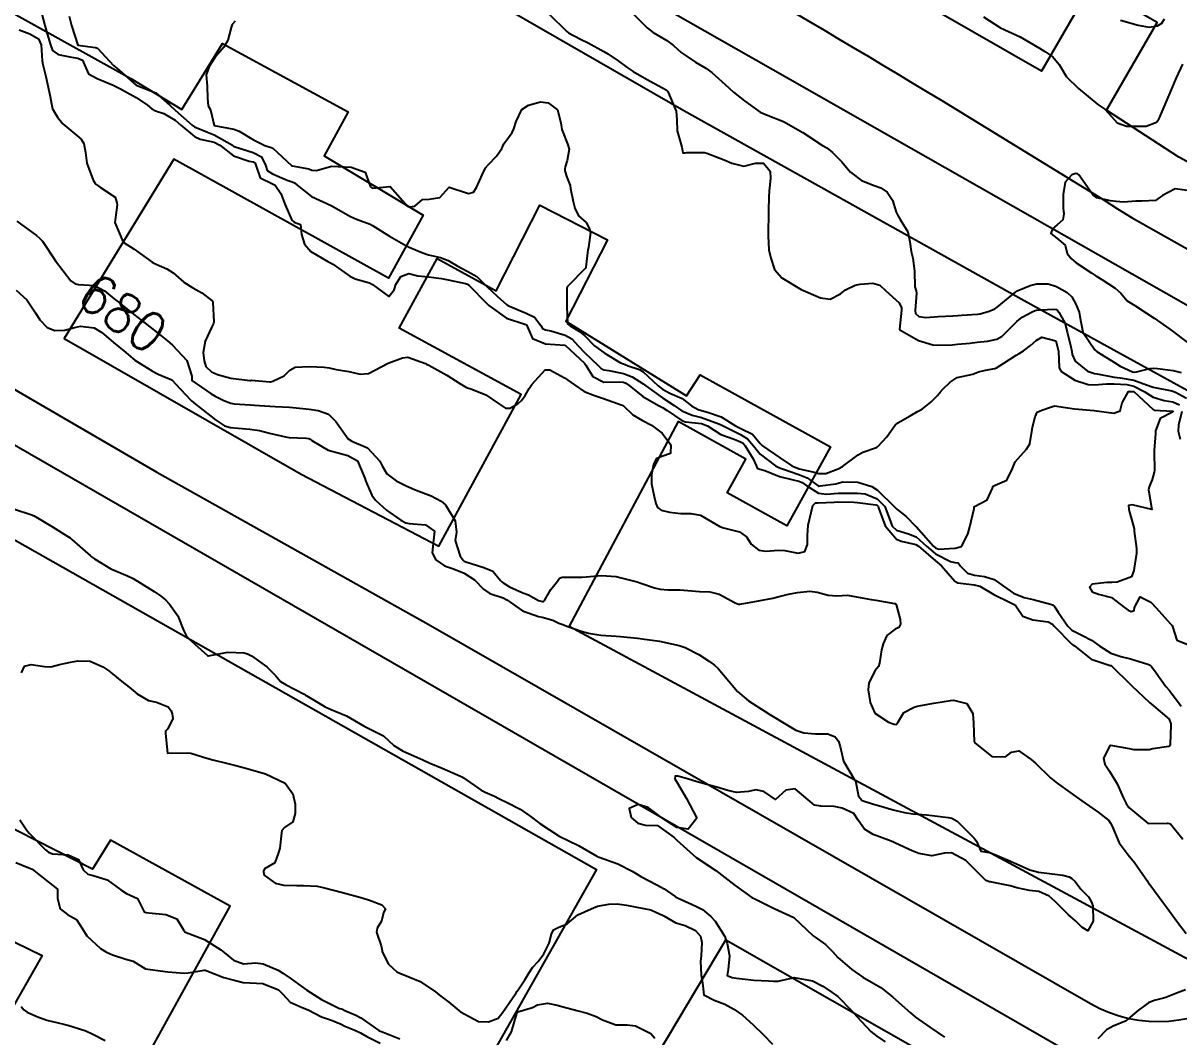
# Model space of a CAD drawing. Header units: metres. Extents: x 292545 to 299085, y 7450245 to 7463078.
# Drawn here: x 295922.3 to 296040.1, y 7461613.7 to 7461717 of the extents above; entities that cross this region are included whole.
import ezdxf
from ezdxf.enums import TextEntityAlignment as Align

# ---------------------------------------------------------------- set-up
doc = ezdxf.new("R2010")
doc.units = ezdxf.units.M
for name, color, linetype in [('Cotas', 45, 'Continuous'), ('Curvas de Nivel 1m', 11, 'Continuous'), ('Curvas de Nivel 5m', 15, 'Continuous'), ('Edificações', 30, 'Continuous'), ('Vias Primárias', 230, 'Continuous')]:
    doc.layers.add(name, color=color, linetype=linetype)
doc.styles.add('Style-STANDARD', font='STANDARD.shx')

msp = doc.modelspace()

# ---------------------------------------------------------------- linework, layer by layer
at = {"layer": 'Curvas de Nivel 1m', "flags": 128}
for points, elevation in [([(295924.05, 7461718.67), (295924.54, 7461716.75), (295924.79, 7461715.89), (295925.13, 7461714.75), (295925.35, 7461714.19), (295925.9, 7461713.79), (295927.09, 7461713.54), (295927.9, 7461713.4), (295928.38, 7461713.2), (295928.61, 7461712.71), (295929, 7461711.81), (295929.88, 7461711.33), (295931.5, 7461710.67), (295931.87, 7461710.48), (295932.25, 7461710.29), (295933.85, 7461709.4), (295935.03, 7461708.63), (295935.45, 7461708.24), (295935.84, 7461708.03), (295936.67, 7461707.78), (295937.83, 7461707.08), (295938.42, 7461706.59), (295939.81, 7461705.41), (295940.39, 7461705.15), (295941.81, 7461704.85), (295942.37, 7461704.54), (295943.78, 7461703.45), (295945.38, 7461702.91), (295945.78, 7461702.83), (295945.99, 7461702.72), (295946.07, 7461702.51), (295946.48, 7461701.21), (295947.75, 7461700.6), (295948.01, 7461700.48), (295948.6, 7461699.61), (295949.03, 7461698.47), (295949.71, 7461696.89), (295949.95, 7461696.7), (295950.61, 7461696.45), (295950.7, 7461695.44), (295951.03, 7461694.45), (295951.67, 7461693.7), (295953.39, 7461692.69), (295953.66, 7461692.56), (295953.91, 7461692.41), (295955.64, 7461691.19), (295956.18, 7461690.93), (295957.63, 7461690.52), (295957.95, 7461690.36), (295959.61, 7461689.12), (295960.16, 7461689.8), (295960.31, 7461690.33), (295960.82, 7461691.15), (295961.64, 7461691.45), (295962.57, 7461691.23), (295963.64, 7461691.11), (295964.96, 7461690.96), (295965.64, 7461690.81), (295967.43, 7461690.46), (295967.63, 7461690.38), (295967.72, 7461690.33), (295967.81, 7461690.25), (295969.61, 7461688.4), (295969.79, 7461688.22), (295971.59, 7461686.91), (295973.46, 7461686.3), (295973.58, 7461686.27), (295973.65, 7461686.24), (295973.68, 7461686.18), (295974.24, 7461684.84), (295975.56, 7461684.31), (295977.54, 7461684.16), (295977.56, 7461684.15), (295977.6, 7461684.13), (295979.54, 7461682.32), (295979.69, 7461682.11), (295980.39, 7461680.96), (295981.52, 7461680.4), (295983.15, 7461680.43), (295983.52, 7461680.39), (295983.76, 7461680.3), (295984.11, 7461680.05), (295985.5, 7461678.94), (295987.07, 7461678.01), (295987.48, 7461677.81), (295987.96, 7461677.52), (295989.47, 7461676.49), (295989.85, 7461676.36), (295991.47, 7461676.18), (295992.08, 7461675.95), (295993.45, 7461675.06), (295994.8, 7461674.57), (295995.45, 7461674.33), (295995.71, 7461674.18), (295995.93, 7461673.91), (295996.75, 7461672.58), (295997.03, 7461671.9), (295997.15, 7461671.63), (295997.41, 7461671.54), (295997.91, 7461671.38), (295999.4, 7461670.79), (296000.81, 7461670.44), (296001.4, 7461670.29), (296001.72, 7461670.17), (296002.2, 7461669.84), (296003.38, 7461669.1), (296004.21, 7461668.98), (296005.38, 7461669.08), (296006.07, 7461669.1), (296007.38, 7461669.1), (296008.14, 7461669.01), (296009.37, 7461668.52), (296010.14, 7461667.74), (296010.63, 7461666.46), (296010.89, 7461665.73), (296011.34, 7461665.32), (296012.57, 7461664.95), (296013.33, 7461664.62), (296014.38, 7461663.69), (296015.31, 7461662.91), (296016.85, 7461662.11), (296017.3, 7461662.03), (296017.61, 7461661.97), (296017.85, 7461661.65), (296018.58, 7461660.94), (296019.28, 7461660.72), (296020.31, 7461660.59), (296021.28, 7461660.29), (296022.25, 7461659.6), (296023.26, 7461658.88), (296024.36, 7461658.47), (296025.25, 7461658.26), (296027.03, 7461657.76), (296027.25, 7461657.69), (296027.44, 7461657.54), (296027.82, 7461656.95), (296028.8, 7461655.52), (296029.22, 7461655.14), (296030.3, 7461654.59), (296031.21, 7461654.09), (296032.07, 7461653.48), (296033.19, 7461652.79), (296034.2, 7461652.45), (296035.18, 7461652.21), (296036.94, 7461651.66), (296037.18, 7461651.56), (296037.34, 7461651.42), (296037.81, 7461650.77), (296038.79, 7461649.4), (296039.15, 7461648.98), (296040.35, 7461647.38)], 678), ([(295927.02, 7461717.67), (295927.26, 7461716.73), (295927.91, 7461714.72), (295929.71, 7461714.49), (295929.91, 7461714.42), (295931.54, 7461712.67), (295931.89, 7461712.39), (295933.87, 7461710.65), (295935.86, 7461709.86), (295937.3, 7461708.61), (295937.84, 7461708.1), (295939.56, 7461706.58), (295939.82, 7461706.4), (295941.14, 7461705.88), (295941.81, 7461705.61), (295943.66, 7461704.53), (295943.79, 7461704.45), (295943.94, 7461704.38), (295945.79, 7461703.79), (295946.64, 7461703.36), (295947.03, 7461702.49), (295947.22, 7461701.95), (295947.76, 7461701.61), (295949.24, 7461700.98), (295949.76, 7461700.8), (295950, 7461700.7), (295950.26, 7461700.45), (295951.74, 7461699.32), (295953.72, 7461698.41), (295955.71, 7461697.26), (295956.32, 7461696.99), (295957.7, 7461696.49), (295957.94, 7461696.36), (295959.69, 7461695.28), (295961.35, 7461694.32), (295961.68, 7461694.14), (295962.96, 7461693.6), (295963.66, 7461693.38), (295964.86, 7461693.08), (295965.66, 7461692.79), (295966.56, 7461692.26), (295967.65, 7461691.68), (295968.57, 7461691.16), (295969.54, 7461690.22), (295969.63, 7461690.12), (295970.66, 7461689.16), (295971.6, 7461688.3), (295971.75, 7461688.2), (295973.6, 7461687.42), (295974.44, 7461687.02), (295975.09, 7461686.16), (295975.27, 7461685.85), (295975.58, 7461685.73), (295976.1, 7461685.63), (295977.57, 7461685.19), (295978.26, 7461684.81), (295978.9, 7461684.11), (295979.55, 7461683.41), (295980.95, 7461682.09), (295981.24, 7461681.79), (295981.53, 7461681.64), (295982.03, 7461681.58), (295983.52, 7461681.26), (295984.41, 7461680.93), (295985.52, 7461680.24), (295985.79, 7461680.03), (295987.49, 7461678.81), (295988.68, 7461678), (295989.48, 7461677.48), (295990.53, 7461677.03), (295991.47, 7461676.78), (295993.25, 7461676.15), (295993.46, 7461676.06), (295993.68, 7461675.94), (295995.45, 7461675.05), (295996.17, 7461674.63), (295996.77, 7461673.9), (295997.43, 7461673.05), (295999, 7461671.87), (295999.41, 7461671.67), (295999.72, 7461671.55), (296001.4, 7461670.98), (296002.22, 7461670.66), (296003.37, 7461669.82), (296003.39, 7461669.81), (296003.41, 7461669.8), (296003.56, 7461669.82), (296005.15, 7461670.05), (296005.4, 7461670.11), (296005.84, 7461670.23), (296007.4, 7461670.22), (296008.83, 7461669.76), (296009.39, 7461669.39), (296011.1, 7461667.73), (296011.36, 7461667.44), (296012.33, 7461666.69), (296013.31, 7461665.7), (296013.33, 7461665.69), (296015.11, 7461663.68), (296015.32, 7461663.5), (296015.62, 7461663.38), (296017.32, 7461663.48), (296017.97, 7461663.65), (296018.61, 7461664.92), (296018.8, 7461665.64), (296019.24, 7461667.51), (296019.25, 7461667.63), (296019.28, 7461667.72), (296019.36, 7461667.76), (296020.59, 7461668.4), (296021.12, 7461669.61), (296021.19, 7461669.81), (296021.4, 7461669.91), (296022.59, 7461670.4), (296023.17, 7461671.59), (296023.42, 7461672.28), (296024.58, 7461673.57), (296024.91, 7461674.1), (296025.18, 7461675.56), (296025.21, 7461675.81), (296025.48, 7461676.87), (296025.69, 7461677.35), (296026.16, 7461677.55), (296027.15, 7461677.88), (296027.49, 7461677.97), (296027.88, 7461677.93), (296029.48, 7461677.67), (296031.48, 7461677.49), (296033.48, 7461677.22), (296034.13, 7461677.46), (296034.32, 7461678.29), (296034.99, 7461679.45), (296035.49, 7461679.45), (296035.52, 7461679.44), (296037.48, 7461677.6), (296037.6, 7461677.54), (296039.48, 7461677.44), (296039.51, 7461677.43), (296039.52, 7461677.4), (296039.48, 7461677.33), (296038.2, 7461676.69), (296037.73, 7461675.42), (296037.72, 7461675.16), (296037.59, 7461673.42), (296037.59, 7461673.26), (296037.63, 7461671.42), (296037.61, 7461671.22), (296037.4, 7461670.46), (296037.09, 7461669.73), (296037.01, 7461669.42), (296037.36, 7461667.42), (296035.37, 7461667.91), (296034.98, 7461667.83), (296035, 7461667.45), (296035.07, 7461667.16), (296035.35, 7461666.21), (296035.55, 7461665.44), (296035.57, 7461665.2), (296035.79, 7461663.44), (296035.78, 7461662.97), (296035.57, 7461661.44), (296035.54, 7461661.19), (296035.28, 7461660.57), (296033.82, 7461660.01), (296033.28, 7461659.97), (296032.78, 7461659.98), (296031.28, 7461659.8), (296031.02, 7461659.49), (296031.27, 7461659.02), (296031.93, 7461658.81), (296033.26, 7461658.47), (296034.57, 7461657.45), (296034.95, 7461657.15), (296035.24, 7461657.04), (296035.56, 7461657.12), (296035.58, 7461657.44), (296036.18, 7461658.51), (296037.25, 7461657.98), (296037.8, 7461657.41), (296039.23, 7461655.81), (296039.42, 7461655.59), (296039.5, 7461655.4), (296039.91, 7461654.09), (296041.2, 7461653.59)], 677), ([(295943.95, 7461717.19), (295943.64, 7461716.84), (295943.54, 7461716.53), (295943.21, 7461715.25), (295942.8, 7461714.54), (295942.4, 7461714.05), (295941.9, 7461713.52), (295941.31, 7461712.56), (295941.01, 7461711.69), (295941.1, 7461710.56), (295941.12, 7461709.29), (295941.19, 7461708.56), (295941.43, 7461708.14), (295941.82, 7461706.55), (295943.82, 7461706.18), (295944.36, 7461705.98), (295945.8, 7461705.08), (295946.96, 7461704.49), (295947.62, 7461704.31), (295947.79, 7461704.25), (295949.69, 7461702.46), (295949.77, 7461702.44), (295951.46, 7461702.13), (295951.77, 7461702.01), (295952.24, 7461701.96), (295953.77, 7461702.41), (295955.77, 7461702.31), (295957.19, 7461701.79), (295957.7, 7461700.36), (295957.75, 7461700.28), (295957.95, 7461700.15), (295959.75, 7461700.34), (295961.5, 7461698.32), (295961.72, 7461698.27), (295962.27, 7461698.31), (295963.03, 7461699), (295963.73, 7461699.05), (295964.8, 7461699.21), (295965.75, 7461700.27), (295967.74, 7461699.62), (295968.24, 7461699.75), (295968.53, 7461700.24), (295969.14, 7461701.6), (295969.46, 7461702.22), (295969.78, 7461702.56), (295970.58, 7461703.41), (295971.11, 7461704.21), (295971.33, 7461704.67), (295971.81, 7461705.32), (295972.17, 7461705.84), (295972.33, 7461706.19), (295972.59, 7461706.95), (295973.16, 7461708.18), (295973.85, 7461708.63), (295975.05, 7461708.96), (295975.85, 7461708.85), (295976.78, 7461708.14), (295977.14, 7461706.82), (295977.22, 7461706.14), (295977.8, 7461704.68), (295978, 7461704.13), (295977.78, 7461702.98), (295977.58, 7461702.33), (295977.54, 7461702.13), (295977.55, 7461701.91), (295977.76, 7461701.27), (295978.07, 7461700.44), (295978.12, 7461700.12), (295978.4, 7461698.79), (295978.55, 7461698.12), (295978.93, 7461697.33), (295979.71, 7461696.65), (295980.03, 7461696.1), (295980.16, 7461695.63), (295979.94, 7461694.1), (295979.89, 7461693.88), (295979.68, 7461692.1), (295979.68, 7461692.07), (295979.65, 7461692.02), (295977.8, 7461690.13), (295977.75, 7461690.01), (295977.74, 7461688.13), (295977.81, 7461686.35), (295978.07, 7461686.12), (295979.04, 7461685.57), (295979.57, 7461685.1), (295980.55, 7461684.09), (295981.55, 7461683.37), (295983.22, 7461682.38), (295983.53, 7461682.26), (295983.68, 7461682.2), (295984.01, 7461682.05), (295985.16, 7461681.67), (295985.53, 7461681.45), (295987.06, 7461680.01), (295987.51, 7461679.67), (295988.23, 7461679.27), (295989.49, 7461678.73), (295990.46, 7461677.98), (295991.13, 7461677.61), (295991.48, 7461677.5), (295992.09, 7461677.35), (295993.47, 7461676.86), (295994.92, 7461675.93), (295995.46, 7461675.66), (295996.65, 7461675.1), (295997.45, 7461674.16), (295997.67, 7461673.89), (295999.43, 7461672.72), (296000.69, 7461671.86), (296001.41, 7461671.58), (296002.83, 7461671.25), (296003.41, 7461671.09), (296004.13, 7461671.09), (296005.41, 7461671.57), (296005.85, 7461671.79), (296007.43, 7461672.99), (296007.92, 7461673.27), (296009.3, 7461673.75), (296009.39, 7461673.79), (296009.43, 7461673.83), (296010.36, 7461674.83), (296010.99, 7461675.73), (296011.19, 7461676.01), (296011.47, 7461676.24), (296012.74, 7461676.97), (296013.48, 7461677.4), (296013.67, 7461677.5), (296013.99, 7461677.69), (296014.83, 7461678.35), (296015.5, 7461679.05), (296015.8, 7461679.39), (296016.07, 7461679.67), (296016.8, 7461680.39), (296017.52, 7461680.86), (296019.11, 7461681.22), (296019.53, 7461681.39), (296019.7, 7461681.46), (296020.42, 7461681.62), (296021.36, 7461681.79), (296021.54, 7461681.86), (296022.27, 7461682.33), (296023.55, 7461683.13), (296023.83, 7461683.3), (296024.27, 7461683.57), (296025.01, 7461684.12), (296025.57, 7461684.65), (296026.14, 7461684.99), (296027.57, 7461684.59), (296027.86, 7461683.54), (296027.91, 7461681.9), (296028.08, 7461681.53), (296029.52, 7461680.59), (296030.86, 7461680.15), (296031.51, 7461680.12), (296032.75, 7461680.24), (296033.51, 7461680.22), (296034.82, 7461680.14), (296035.51, 7461680), (296036.59, 7461679.43), (296037.5, 7461678.86), (296038.61, 7461678.51), (296039.49, 7461678.39), (296040.17, 7461678.07)], 676), ([(295984.38, 7461718.05), (295985.94, 7461716.51), (295986.55, 7461716.02), (295987.92, 7461715.2), (295988.62, 7461714.7), (295989.4, 7461713.99), (295989.7, 7461713.78), (295989.91, 7461713.64), (295990.87, 7461713), (295991.9, 7461712.39), (295992.51, 7461711.95), (295993.87, 7461710.73), (295994.74, 7461709.93), (295995.37, 7461709.43), (295995.85, 7461709.06), (295997.46, 7461707.89), (295997.84, 7461707.72), (295998.1, 7461707.63), (295999.83, 7461706.95), (296001.81, 7461705.84), (296003.8, 7461704.5), (296004.24, 7461704.26), (296004.83, 7461703.81), (296005.78, 7461702.84), (296006.25, 7461702.27), (296006.64, 7461701.79), (296007.76, 7461700.94), (296009.08, 7461700.43), (296009.75, 7461700.21), (296010.39, 7461699.74), (296010.93, 7461698.93), (296011.32, 7461697.73), (296011.43, 7461697.43), (296011.72, 7461696.98), (296012.5, 7461695.71), (296012.69, 7461694.7), (296012.83, 7461693.71), (296012.99, 7461693.04), (296013.16, 7461691.71), (296013.22, 7461690.12), (296013.35, 7461689.7), (296013.39, 7461689.47), (296013.25, 7461687.71), (296013.28, 7461687.39), (296013.6, 7461687.07), (296014.32, 7461686.97), (296015.6, 7461687.07), (296017.09, 7461687.15), (296017.6, 7461687.19), (296018.01, 7461687.23), (296019.6, 7461687.32), (296019.87, 7461687.36), (296020.77, 7461687.62), (296021.35, 7461687.86), (296021.61, 7461688.02), (296023.47, 7461689.58), (296023.56, 7461689.65), (296023.62, 7461689.69), (296024.95, 7461690.25), (296025.64, 7461690.42), (296026.78, 7461690.4), (296027.63, 7461690.13), (296028.72, 7461689.52), (296029.19, 7461689.09), (296029.61, 7461688.35), (296029.94, 7461687.51), (296030.02, 7461687.08), (296030.32, 7461685.5), (296031.56, 7461683.7), (296031.8, 7461683.49), (296033.54, 7461682.4), (296034.12, 7461682.04), (296035.4, 7461681.44), (296035.53, 7461681.42), (296035.55, 7461681.42), (296035.78, 7461681.44), (296037.17, 7461681.79), (296037.54, 7461681.83), (296037.92, 7461681.8), (296039.53, 7461681.58), (296040.33, 7461681.38)], 674), ([(296020.19, 7461717.63), (296021.95, 7461716.51), (296023.93, 7461715.58), (296025.92, 7461714.41), (296026.46, 7461714.09), (296027.27, 7461713.54), (296027.9, 7461712.75), (296028.67, 7461711.52), (296029.87, 7461710.3), (296030.86, 7461709.5), (296031.85, 7461708.67), (296032.57, 7461708.2), (296033.24, 7461707.47), (296033.83, 7461706.8), (296034.79, 7461706.49), (296035.83, 7461706.46), (296036.79, 7461706.47), (296037.83, 7461706.87), (296038.07, 7461707.18), (296038.18, 7461707.41), (296038.42, 7461707.98), (296039.03, 7461709.4), (296039.88, 7461711.39), (296040.51, 7461712.78)], 673), ([(296034.15, 7461717.26), (296035.95, 7461716.78), (296037.08, 7461716.56), (296037.95, 7461716.69), (296038.39, 7461716.96), (296038.66, 7461717.4)], 672), ([(295921.94, 7461716.3), (295923.04, 7461715.88), (295923.92, 7461715.39), (295924.17, 7461714.76), (295924.28, 7461713.15), (295924.34, 7461712.76), (295924.66, 7461711.54), (295924.82, 7461710.76), (295925.11, 7461709.49), (295925.23, 7461708.75), (295925.34, 7461708.25), (295925.83, 7461707.39), (295926.4, 7461706.73), (295927.81, 7461705.51), (295928.25, 7461705.16), (295928.52, 7461704.71), (295928.71, 7461703.79), (295928.83, 7461702.71), (295929.48, 7461700.98), (295929.65, 7461700.7), (295929.75, 7461700.57), (295930.22, 7461700.22), (295931.73, 7461699.25), (295931.9, 7461698.67), (295931.92, 7461698.47), (295931.7, 7461696.67), (295932.53, 7461694.66), (295933.67, 7461693.94), (295935.48, 7461692.63), (295935.65, 7461692.52), (295936.98, 7461691.94), (295937.64, 7461691.52), (295938.73, 7461690.59), (295939.63, 7461690.01), (295940.56, 7461689.51), (295941.61, 7461688.67), (295941.66, 7461688.55), (295941.67, 7461688.5), (295941.79, 7461686.55), (295941.75, 7461686.38), (295941.58, 7461686.03), (295940.89, 7461684.56), (295940.68, 7461683.43), (295940.78, 7461682.56), (295940.97, 7461682), (295941.52, 7461681.46), (295942.16, 7461681.19), (295943.52, 7461680.81), (295945.45, 7461680.57), (295945.51, 7461680.58), (295945.62, 7461680.61), (295946.75, 7461680.49), (295947.47, 7461680.43), (295947.51, 7461680.43), (295947.56, 7461680.43), (295947.78, 7461680.48), (295948.93, 7461681.05), (295949.52, 7461681.62), (295950.05, 7461681.93), (295951.53, 7461682), (295953.03, 7461681.92), (295953.53, 7461681.85), (295954.25, 7461681.68), (295955.52, 7461681.48), (295956.68, 7461681.22), (295957.52, 7461681.27), (295959.53, 7461682.34), (295961, 7461682.87), (295961.54, 7461682.94), (295963.34, 7461682.29), (295963.46, 7461682.22), (295963.53, 7461682.19), (295963.7, 7461682.12), (295965.52, 7461681.09), (295966.83, 7461680.26), (295967.51, 7461679.86), (295968.07, 7461679.68), (295969.5, 7461679.09), (295970.79, 7461678.21), (295971.48, 7461677.74), (295971.95, 7461677.73), (295972.74, 7461678.19), (295973.13, 7461678.54), (295973.5, 7461679.03), (295973.92, 7461679.76), (295974.19, 7461680.17), (295975.53, 7461681.64), (295976.02, 7461681.65), (295977.52, 7461680.85), (295978.52, 7461680.12), (295979.5, 7461679.44), (295980.55, 7461679.04), (295981.49, 7461678.73), (295983.38, 7461678.06), (295983.48, 7461678.01), (295984.48, 7461677.05), (295985.47, 7461676.48), (295986.36, 7461676.02), (295987.45, 7461675.2), (295988.35, 7461674), (295988.32, 7461673.11), (295987.43, 7461672.82), (295986.86, 7461672.58), (295986.58, 7461672.02), (295986.37, 7461670.99), (295986.39, 7461670.03), (295986.66, 7461668.73), (295986.8, 7461668.02), (295986.98, 7461667.63), (295987.36, 7461667.35), (295988.21, 7461667.15), (295989.35, 7461667.01), (295990.39, 7461667.01), (295991.35, 7461666.84), (295992.94, 7461665.94), (295993.34, 7461665.7), (295993.72, 7461665.55), (295995.34, 7461665.15), (295996.04, 7461664.62), (295996.54, 7461663.9), (295997.31, 7461663.29), (295998.02, 7461663.18), (295999.31, 7461663.28), (295999.95, 7461663.23), (296001.31, 7461662.97), (296002, 7461663.15), (296002.26, 7461663.84), (296002.28, 7461664.79), (296002.34, 7461665.84), (296002.65, 7461667.12), (296002.81, 7461667.83), (296003.09, 7461668.11), (296003.37, 7461668.1), (296004.99, 7461668.18), (296005.37, 7461668.21), (296006.98, 7461668.17), (296007.37, 7461668.14), (296009.22, 7461667.9), (296009.36, 7461667.85), (296009.46, 7461667.75), (296009.51, 7461667.6), (296010.19, 7461665.74), (296011.33, 7461664.41), (296011.8, 7461664.19), (296013.32, 7461663.87), (296013.59, 7461663.7), (296015.3, 7461662.2), (296015.92, 7461661.67), (296017.28, 7461660.13), (296017.58, 7461659.96), (296019.27, 7461659.75), (296019.84, 7461659.62), (296021.26, 7461658.76), (296022.85, 7461657.99), (296023.25, 7461657.77), (296023.5, 7461657.59), (296024.21, 7461656.55), (296025.23, 7461656.17), (296026.81, 7461655.96), (296027.22, 7461655.72), (296027.42, 7461655.54), (296029.2, 7461653.69), (296029.3, 7461653.62), (296029.47, 7461653.52), (296031.18, 7461652.17), (296033.1, 7461651.54), (296033.17, 7461651.52), (296033.27, 7461651.47), (296035.15, 7461649.64), (296035.24, 7461649.53), (296035.31, 7461649.45), (296037.13, 7461647.74), (296037.54, 7461647.42), (296039.11, 7461646.05), (296039.28, 7461645.57), (296039.3, 7461645.4), (296039.21, 7461643.53), (296039.21, 7461643.4), (296039.17, 7461643.31), (296039.08, 7461643.27), (296037.47, 7461643.02), (296037.08, 7461642.93), (296035.57, 7461642.94), (296035.08, 7461643.03), (296033.19, 7461643.36), (296033.08, 7461643.33), (296032.43, 7461642.1), (296032.57, 7461641.47), (296033.05, 7461640.75), (296033.84, 7461639.46), (296034.47, 7461638), (296034.73, 7461637.45), (296035.01, 7461637.07), (296036.98, 7461635.42), (296038.92, 7461635.47), (296038.98, 7461635.47), (296039.27, 7461635.4), (296040.53, 7461633.82)], 679), ([(296041.24, 7461699.88), (296039.75, 7461700.09), (296038.43, 7461699.41), (296037.74, 7461698.9), (296036.33, 7461698.84), (296035.74, 7461698.84), (296034.47, 7461698.72), (296033.74, 7461698.79), (296033.15, 7461698.88), (296031.74, 7461699.19), (296031.35, 7461699.49), (296030.34, 7461700.93), (296029.93, 7461701.51), (296029.77, 7461701.61), (296029.62, 7461701.66), (296029.2, 7461701.52), (296028.52, 7461700.76), (296028.31, 7461699.52), (296028.32, 7461698.12), (296028.38, 7461697.53), (296028.3, 7461696.94), (296027.71, 7461696.42), (296027.22, 7461696.02), (296027.06, 7461695.55), (296027.69, 7461695.05), (296028.51, 7461694.35), (296028.74, 7461693.52), (296029.13, 7461692.98), (296029.66, 7461692.56), (296031.23, 7461691.49), (296031.65, 7461691.24), (296032.26, 7461690.87), (296033.63, 7461689.97), (296034.2, 7461689.45), (296034.86, 7461688.69), (296035.61, 7461688.2), (296036.83, 7461687.43), (296037.6, 7461686.9), (296039.19, 7461685.78), (296039.57, 7461685.51), (296039.74, 7461685.39), (296041.56, 7461683.99)], 673), ([(295921.62, 7461689.77), (295922.71, 7461688.78), (295923.59, 7461687.46), (295924.03, 7461686.76), (295924.8, 7461685.98), (295925.57, 7461685.65), (295926.6, 7461685.7), (295927.58, 7461685.98), (295928.19, 7461686.1), (295929.58, 7461685.92), (295930.35, 7461685.47), (295931.28, 7461684.67), (295931.56, 7461684.44), (295932.79, 7461683.41), (295933.53, 7461682.79), (295933.72, 7461682.65), (295935.52, 7461681.5), (295936.1, 7461681.2), (295937.51, 7461680.62), (295937.54, 7461680.6), (295937.91, 7461680.19), (295939.4, 7461678.58), (295939.49, 7461678.49), (295939.9, 7461678.16), (295941.47, 7461676.92), (295941.95, 7461676.55), (295942.87, 7461675.95), (295943.46, 7461675.79), (295944.27, 7461675.71), (295945.45, 7461675.62), (295946.44, 7461675.48), (295947.45, 7461675.21), (295949.09, 7461674.82), (295949.45, 7461674.77), (295951.21, 7461674.68), (295951.44, 7461674.64), (295951.58, 7461674.58), (295951.77, 7461674.44), (295953.43, 7461673.47), (295954.69, 7461673.13), (295955.42, 7461672.91), (295956.4, 7461672.38), (295957.15, 7461670.61), (295957.22, 7461670.37), (295957.39, 7461669.96), (295957.88, 7461668.87), (295958.24, 7461668.36), (295959.36, 7461667.36), (295960.84, 7461666.33), (295961.34, 7461666.05), (295961.68, 7461665.98), (295963.34, 7461665.85), (295964.27, 7461665.22), (295964.16, 7461664.29), (295964.03, 7461663.01), (295964.41, 7461662.28), (295965.29, 7461661.69), (295966.18, 7461661.37), (295967.28, 7461660.93), (295968.32, 7461660.24), (295969.26, 7461659.31), (295969.91, 7461658.87), (295971.26, 7461658.42), (295971.64, 7461658.2), (295973.24, 7461657.11), (295974.87, 7461656.52), (295975.23, 7461656.45), (295976.32, 7461656.14), (295976.94, 7461655.85), (295977.22, 7461655.72), (295977.85, 7461655.49), (295979.21, 7461655.02), (295979.94, 7461654.83), (295981.21, 7461654.61), (295982.77, 7461654.5), (295983.21, 7461654.48), (295984.94, 7461654.31), (295985.21, 7461654.28), (295985.42, 7461654.25), (295987.2, 7461654.01), (295989.2, 7461653.58), (295989.82, 7461653.36), (295991.18, 7461652.66), (295992.29, 7461651.95), (295992.79, 7461651.57), (295993.17, 7461651.22), (295994.27, 7461649.93), (295995.14, 7461648.87), (295996.26, 7461647.91), (295997.12, 7461647.37), (295998.44, 7461646.55), (295999.11, 7461646.14), (295999.56, 7461645.87), (296001.09, 7461644.95), (296001.9, 7461644.65), (296003.09, 7461644.57), (296004.34, 7461644.56), (296005.09, 7461644.26), (296005.43, 7461643.8), (296005.6, 7461643.27), (296005.95, 7461641.79), (296007.03, 7461639.94), (296007.11, 7461639.86), (296007.15, 7461639.78), (296007.45, 7461638.2), (296007.83, 7461637.77), (296009.01, 7461637.39), (296009.49, 7461637.26), (296011, 7461636.82), (296012.17, 7461636.55), (296012.99, 7461636.42), (296014.38, 7461636.3), (296014.99, 7461636.24), (296016.6, 7461636.05), (296016.99, 7461635.97), (296017.53, 7461635.65), (296018.97, 7461634.21), (296019.27, 7461633.94), (296019.49, 7461633.63), (296019.93, 7461632.61), (296020.95, 7461632.44), (296022.94, 7461631.59), (296024.92, 7461630.69), (296025.82, 7461630.46), (296026.92, 7461630.32), (296028.28, 7461630.17), (296028.92, 7461629.98), (296029.21, 7461629.81), (296029.53, 7461629.51), (296030.13, 7461628.73), (296030.9, 7461627.96), (296031.17, 7461627.49), (296031.34, 7461627.03), (296031.39, 7461625.48), (296030.85, 7461624.5), (296030.21, 7461624.85), (296029.58, 7461625.51), (296028.87, 7461626.13), (296027.46, 7461627.53), (296026.9, 7461628.04), (296025.84, 7461628.49), (296024.9, 7461628.61), (296023.61, 7461628.88), (296022.91, 7461629.07), (296021.06, 7461629.46), (296020.91, 7461629.48), (296020.8, 7461629.5), (296020.45, 7461629.62), (296018.94, 7461631.13), (296018.42, 7461631.65), (296016.95, 7461632.44), (296016.23, 7461632.39), (296014.95, 7461632.14), (296013.61, 7461632.36), (296012.95, 7461632.64), (296011.25, 7461633.44), (296010.96, 7461633.56), (296010.52, 7461633.73), (296008.97, 7461634.32), (296008.07, 7461634.86), (296007.43, 7461635.77), (296006.99, 7461636.43), (296005.81, 7461636.99), (296005, 7461637.16), (296003.63, 7461637.2), (296003, 7461637.29), (296002.33, 7461637.84), (296001.02, 7461638.96), (296000.07, 7461638.81), (295999.01, 7461637.87), (295997.83, 7461638.7), (295997.02, 7461638.85), (295996.25, 7461638.68), (295995.02, 7461638.58), (295994.16, 7461638.79), (295993.02, 7461639.13), (295992.37, 7461639.29), (295991.03, 7461639.68), (295990.03, 7461639.98), (295989.04, 7461640.24), (295988.79, 7461640.24), (295988.76, 7461639.99), (295989.03, 7461639.54), (295989.93, 7461637.98), (295990.98, 7461635.97), (295990.1, 7461634.85), (295988.97, 7461635.02), (295987.41, 7461636.01), (295987, 7461636.36), (295986.04, 7461637.06), (295985.01, 7461637.36), (295984.09, 7461636.96), (295984.3, 7461636.05), (295984.98, 7461635.47), (295985.75, 7461635.27), (295986.98, 7461635.24), (295988.68, 7461633.99), (295988.83, 7461633.86), (295988.96, 7461633.74), (295990.94, 7461631.97), (295992.92, 7461630.65), (295993.86, 7461629.93), (295994.9, 7461629.11), (295996.6, 7461627.9), (295996.89, 7461627.74), (295998.14, 7461627.14), (295998.88, 7461626.78), (296000.87, 7461625.85), (296002.85, 7461623.99), (296003.05, 7461623.83), (296004.12, 7461623.1), (296004.83, 7461622.39), (296005.37, 7461621.79), (296006.8, 7461620.54), (296007.91, 7461619.77), (296008.79, 7461619.27), (296009.74, 7461618.71), (296010.77, 7461617.91), (296010.97, 7461617.73), (296012.76, 7461616.12), (296013.28, 7461615.7), (296014.74, 7461614.69), (296016.22, 7461613.67)], 681), ([(296040.42, 7461677.39), (296040.08, 7461676), (296040.03, 7461675.39), (296040.24, 7461674.6)], 676), ([(295921.36, 7461667.5), (295923.24, 7461666.89), (295923.35, 7461666.82), (295923.45, 7461666.77), (295925.34, 7461665.65), (295926.79, 7461664.73), (295927.13, 7461664.53), (295927.32, 7461664.38), (295929.2, 7461662.7), (295929.3, 7461662.61), (295929.6, 7461662.39), (295931.28, 7461661.38), (295932.97, 7461660.65), (295933.19, 7461660.57), (295933.27, 7461660.53), (295933.54, 7461660.38), (295935.26, 7461659.35), (295935.69, 7461659.06), (295936.34, 7461658.61), (295936.85, 7461658.2), (295937.24, 7461657.78), (295938.12, 7461656.59), (295938.69, 7461655.11), (295938.96, 7461654.58), (295939.06, 7461654.44), (295939.2, 7461654.29), (295941.13, 7461652.56), (295941.18, 7461652.52), (295941.23, 7461652.51), (295941.39, 7461652.56), (295943.19, 7461652.87), (295944.88, 7461652.81), (295945.19, 7461652.73), (295945.62, 7461652.51), (295947.17, 7461651.39), (295948.09, 7461650.48), (295948.57, 7461649.9), (295949.14, 7461649.56), (295950.97, 7461648.61), (295951.13, 7461648.5), (295951.24, 7461648.44), (295953.12, 7461647.33), (295953.74, 7461647.03), (295955.11, 7461646.48), (295955.3, 7461646.39), (295957.1, 7461645.35), (295959.08, 7461644.35), (295960.1, 7461643.36), (295961.07, 7461642.79), (295962.15, 7461642.31), (295963.06, 7461641.9), (295963.72, 7461641.62), (295965.04, 7461641.07), (295966.92, 7461640.25), (295966.99, 7461640.21), (295967.03, 7461640.19), (295967.2, 7461640.08), (295969.02, 7461638.83), (295969.42, 7461638.63), (295970.37, 7461638.21), (295970.8, 7461637.99), (295971.01, 7461637.88), (295971.6, 7461637.61), (295973, 7461636.88), (295974, 7461636.17), (295974.98, 7461635.44), (295976.96, 7461634.13), (295978.95, 7461633.17), (295980.8, 7461632.09), (295980.94, 7461632.02), (295981.03, 7461632), (295982.93, 7461631.31), (295984.4, 7461630.56), (295984.92, 7461630.26), (295985.29, 7461630.04), (295986.9, 7461629.19), (295987.67, 7461628.78), (295988.77, 7461627.99), (295988.84, 7461627.94), (295988.89, 7461627.92), (295989.02, 7461627.86), (295990.88, 7461627), (295991.57, 7461626.65), (295992.43, 7461625.95), (295992.87, 7461625.48), (295993.85, 7461623.93), (295994.09, 7461623.19), (295994.33, 7461621.93), (295994.2, 7461620.54), (295994.07, 7461619.93), (295994.61, 7461619.74), (295994.79, 7461619.7), (295995.05, 7461619.66), (295996.79, 7461619.47), (295998.31, 7461619.4), (295998.79, 7461619.37), (295999.28, 7461619.38), (296000.79, 7461619.71), (296000.92, 7461619.72), (296002.79, 7461619.4), (296003.83, 7461618.86), (296004.78, 7461618.22), (296005.35, 7461617.79), (296006.76, 7461616.39), (296007.31, 7461615.77), (296008.73, 7461614.25), (296009.32, 7461613.75), (296010.17, 7461613.19)], 682), ([(295922.18, 7461650.78), (295922.49, 7461651.46), (295923.17, 7461651.64), (295924.52, 7461651.41), (295925.17, 7461651.4), (295926.06, 7461651.63), (295927.17, 7461651.85), (295927.9, 7461651.99), (295929.18, 7461651.98), (295930.48, 7461651.38), (295931.17, 7461650.9), (295931.29, 7461650.8), (295931.45, 7461650.68), (295932.4, 7461649.91), (295933.14, 7461649.32), (295933.96, 7461648.64), (295935.13, 7461647.95), (295935.94, 7461647.8), (295937.12, 7461647.3), (295937.42, 7461646.91), (295937.54, 7461646.6), (295937.6, 7461646.11), (295937.09, 7461645.06), (295936.85, 7461644.85), (295936.85, 7461644.61), (295937.06, 7461642.61), (295939.06, 7461642.63), (295939.42, 7461642.58), (295941.06, 7461642.09), (295941.68, 7461641.93), (295943.05, 7461641.58), (295943.88, 7461641.36), (295945.05, 7461641.05), (295947.04, 7461640.49), (295949.03, 7461639.54), (295949.84, 7461638.45), (295950.06, 7461637.39), (295950.06, 7461636.45), (295949.84, 7461635.59), (295948.97, 7461635.01), (295948.71, 7461634.73), (295948.68, 7461634.47), (295948.49, 7461632.93), (295948.36, 7461632.48), (295948, 7461631.41), (295946.93, 7461630.8), (295946.83, 7461630.58), (295946.83, 7461630.49), (295946.92, 7461630.15), (295948.03, 7461629.35), (295948.9, 7461629.13), (295950.23, 7461629.12), (295950.9, 7461629.11), (295952.3, 7461629.03), (295952.9, 7461628.92), (295954.89, 7461628.39), (295956.89, 7461627.87), (295957.64, 7461627.6), (295958.88, 7461627.13), (295959.28, 7461626.75), (295959.08, 7461626.35), (295959.02, 7461626.2), (295958.86, 7461625.46), (295958.43, 7461624.77), (295958.35, 7461624.35), (295958.83, 7461622.98), (295958.92, 7461622.44), (295958.93, 7461622.35), (295959.58, 7461621.11), (295960.43, 7461620.33), (295960.8, 7461620.14), (295961.08, 7461620.04), (295962.79, 7461619.32), (295964.35, 7461618.28), (295964.77, 7461617.95), (295965.72, 7461617.22), (295966.75, 7461616.37), (295966.91, 7461616.25), (295968.74, 7461615.27), (295969.75, 7461615.21), (295970.75, 7461615.61), (295971.21, 7461616.2), (295972.2, 7461617.62), (295972.57, 7461618.18), (295972.65, 7461618.31), (295972.78, 7461618.48), (295973.46, 7461619.51), (295973.88, 7461620.17), (295974.23, 7461620.74), (295974.81, 7461621.35), (295975.41, 7461622.15), (295975.94, 7461623.25), (295976.18, 7461624.14), (295976.39, 7461624.6), (295976.85, 7461624.82), (295977.77, 7461625.21), (295978.87, 7461626.11), (295980.23, 7461626.74), (295980.88, 7461626.99), (295982.02, 7461627.21), (295982.88, 7461627.23), (295983.82, 7461627.11), (295984.88, 7461626.89), (295986.29, 7461626.62), (295986.88, 7461626.36), (295987.11, 7461626.25), (295987.62, 7461626.01), (295988.86, 7461625.31), (295989.8, 7461625.04), (295990.85, 7461624.53), (295991.38, 7461623.96), (295991.5, 7461623.3), (295991.43, 7461621.96), (295991.37, 7461621.41), (295991.43, 7461619.96), (295991.57, 7461619.18), (295991.7, 7461617.96), (295992.77, 7461617.42), (295993.84, 7461617.01), (295994.76, 7461616.52), (295995.63, 7461615.91), (295996.74, 7461614.93), (295997.77, 7461613.89), (295998.71, 7461612.93)], 683), ([(295922.01, 7461635.81), (295922.69, 7461634.77), (295922.97, 7461634.44), (295924.62, 7461632.75), (295924.94, 7461632.5), (295925.34, 7461632.34), (295926.94, 7461632.24), (295927.97, 7461631.75), (295928.45, 7461630.71), (295928.92, 7461630.26), (295929.49, 7461630.12), (295930.91, 7461629.69), (295932.29, 7461628.67), (295932.89, 7461628.31), (295934.01, 7461627.77), (295934.57, 7461626.63), (295934.66, 7461626.42), (295934.87, 7461626.36), (295935.16, 7461626.34), (295936.87, 7461626.16), (295938, 7461625.73), (295938.68, 7461624.58), (295938.85, 7461624.37), (295939.22, 7461624.21), (295940.84, 7461623.62), (295942.5, 7461622.54), (295942.82, 7461622.27), (295943.79, 7461621.51), (295944.81, 7461621.13), (295946.07, 7461621.23), (295946.81, 7461621.14), (295948.32, 7461620.47), (295948.8, 7461620.19), (295949.65, 7461619.6), (295950.78, 7461618.77), (295951.24, 7461618.44), (295952.76, 7461617.48), (295954.57, 7461616.59), (295954.75, 7461616.54), (295954.87, 7461616.52), (295955.11, 7461616.39), (295956.26, 7461615.89), (295956.75, 7461615.64), (295958.59, 7461614.35), (295958.73, 7461614.27), (295958.86, 7461614.22), (295960.72, 7461613.48)], 684), ([(295971.6, 7461613.32), (295972.09, 7461614.19), (295972.64, 7461616.07), (295972.69, 7461616.18), (295972.75, 7461616.23), (295974.24, 7461616.69), (295974.76, 7461616.96), (295975.79, 7461617.12), (295976.76, 7461616.92), (295977.38, 7461616.75), (295978.76, 7461616.39), (295979.82, 7461616.1), (295980.75, 7461615.75), (295981.38, 7461615.44), (295982.74, 7461614.93), (295983.89, 7461614.9), (295984.73, 7461614.82), (295986.31, 7461614.02), (295986.72, 7461613.57)], 684), ([(295922.13, 7461616.78), (295922.41, 7461616.44), (295922.75, 7461616.21), (295923.73, 7461615.78), (295924.74, 7461615.39), (295926.5, 7461614.97), (295926.73, 7461614.91), (295926.88, 7461614.88), (295927.45, 7461614.72), (295928.73, 7461614.29), (295929.43, 7461613.98), (295930.71, 7461613.31)], 686)]:
    msp.add_lwpolyline(points, dxfattribs=dict(at, elevation=elevation))
at = {"layer": 'Curvas de Nivel 5m', "flags": 128}
for points, elevation in [([(295975.96, 7461717.9), (295977.73, 7461716.13), (295977.93, 7461715.97), (295979.14, 7461715.33), (295979.92, 7461714.97), (295981.52, 7461714.08), (295981.91, 7461713.84), (295982.97, 7461713.13), (295983.9, 7461712.45), (295984.49, 7461712.04), (295985.88, 7461711.25), (295987.51, 7461710.37), (295987.87, 7461710.17), (295988.03, 7461710.01), (295988.58, 7461708.73), (295988.89, 7461707.99), (295988.97, 7461707.13), (295989, 7461705.99), (295989.45, 7461704.33), (295989.52, 7461703.98), (295989.56, 7461703.75), (295989.79, 7461703.77), (295989.96, 7461703.8), (295991.79, 7461703.79), (295992.01, 7461703.74), (295993.78, 7461703.04), (295994.56, 7461702.71), (295995.78, 7461702.41), (295996.98, 7461702.7), (295997.78, 7461702.7), (295998.47, 7461701.88), (295998.5, 7461701.15), (295998.36, 7461699.88), (295998.34, 7461699.28), (295998.31, 7461697.88), (295998.3, 7461697.3), (295998.27, 7461695.88), (295998.26, 7461695.32), (295998.34, 7461693.88), (295998.52, 7461693.03), (295998.92, 7461691.88), (295999.64, 7461691.02), (296001.62, 7461689.84), (296003.61, 7461688.98), (296004.58, 7461688.85), (296005.62, 7461689.4), (296006.14, 7461689.79), (296007.14, 7461690.27), (296007.63, 7461690.37), (296008.92, 7461690.47), (296009.63, 7461690.26), (296010.23, 7461689.74), (296011.61, 7461688.47), (296011.85, 7461687.97), (296011.86, 7461687.73), (296011.66, 7461685.81), (296011.69, 7461685.73), (296013.57, 7461684.63), (296015.04, 7461684.2), (296015.56, 7461684.17), (296017.01, 7461684.21), (296017.56, 7461684.25), (296018.82, 7461684.38), (296019.57, 7461684.46), (296020.62, 7461684.57), (296021.57, 7461684.78), (296022.09, 7461685.09), (296022.62, 7461685.59), (296023.59, 7461686.57), (296024.16, 7461687.02), (296025.17, 7461687.56), (296025.46, 7461687.7), (296025.6, 7461687.74), (296027.32, 7461687.83), (296027.61, 7461687.79), (296027.76, 7461687.69), (296027.89, 7461687.54), (296028.5, 7461686.43), (296028.73, 7461685.52), (296029.09, 7461683.98), (296029.19, 7461683.52), (296029.24, 7461683.21), (296029.54, 7461682.55), (296030.81, 7461681.5), (296031.53, 7461681.28), (296031.78, 7461681.23), (296033.52, 7461680.92), (296034.14, 7461680.85), (296035.52, 7461680.59), (296036.82, 7461680.12), (296037.51, 7461679.9), (296039.39, 7461679.51), (296039.5, 7461679.48), (296039.77, 7461679.39), (296040.89, 7461678.77)], 675), ([(295921.7, 7461696.79), (295923.69, 7461695.33), (295924.01, 7461695.08), (295924.31, 7461694.76), (295925.65, 7461692.74), (295927.2, 7461690.72), (295927.63, 7461690.41), (295927.99, 7461690.36), (295929.63, 7461690.25), (295930.63, 7461689.69), (295931.62, 7461688.88), (295931.89, 7461688.67), (295933.59, 7461687.33), (295934.47, 7461686.64), (295935.57, 7461685.78), (295936.22, 7461685.27), (295937.04, 7461684.61), (295937.56, 7461684.18), (295939.02, 7461682.59), (295939.52, 7461681), (295939.53, 7461680.6), (295939.54, 7461680.58), (295941.5, 7461679.19), (295941.91, 7461678.96), (295942.81, 7461678.54), (295943.49, 7461678.26), (295943.83, 7461678.19), (295945.49, 7461678.09), (295945.93, 7461678.06), (295947.49, 7461677.96), (295948.03, 7461677.93), (295949.48, 7461677.83), (295950.15, 7461677.79), (295951.48, 7461677.65), (295952.42, 7461677.49), (295953.47, 7461677.12), (295954.2, 7461676.4), (295955.45, 7461674.61), (295955.85, 7461674.39), (295957.43, 7461673.69), (295958.68, 7461672.35), (295958.92, 7461671.86), (295959.4, 7461671.06), (295960.37, 7461670.33), (295961.39, 7461669.83), (295962.23, 7461669.46), (295963.38, 7461669.02), (295963.91, 7461668.82), (295964.95, 7461668.28), (295965.37, 7461667.89), (295966.37, 7461666.26), (295966.49, 7461665.1), (295966.38, 7461664.26), (295966.89, 7461662.66), (295967.17, 7461662.25), (295967.29, 7461662.17), (295967.44, 7461662.1), (295969.29, 7461661.52), (295970.21, 7461661.14), (295970.97, 7461660.2), (295971.13, 7461660.06), (295971.27, 7461659.96), (295971.92, 7461659.54), (295973.26, 7461658.94), (295973.83, 7461658.74), (295974.87, 7461658.16), (295975.25, 7461658.04), (295975.36, 7461658.04), (295975.48, 7461658.15), (295976.13, 7461659.27), (295976.78, 7461660.13), (295977, 7461660.41), (295977.28, 7461660.52), (295978.87, 7461660.52), (295979.28, 7461660.53), (295979.73, 7461660.56), (295981.28, 7461660.68), (295982.76, 7461660.58), (295983.28, 7461660.47), (295984.91, 7461660.04), (295985.27, 7461659.93), (295986.68, 7461659.43), (295987.27, 7461659.3), (295988.04, 7461659.23), (295989.27, 7461659.24), (295990.07, 7461659.18), (295991.26, 7461659.06), (295992.33, 7461659.02), (295993.26, 7461658.8), (295994.9, 7461657.92), (295995.25, 7461657.79), (295995.39, 7461657.78), (295996.15, 7461657.91), (295997.26, 7461658.1), (295998.73, 7461658.4), (295999.26, 7461658.52), (296000.34, 7461658.78), (296001.26, 7461658.96), (296002.52, 7461659.09), (296003.26, 7461658.99), (296004.39, 7461658.68), (296005.26, 7461658.63), (296006.36, 7461658.68), (296007.25, 7461658.53), (296008.76, 7461658.25), (296009.25, 7461658.17), (296011.12, 7461657.85), (296011.24, 7461657.83), (296011.32, 7461657.73), (296011.7, 7461656.2), (296011.73, 7461655.72), (296011.56, 7461655.39), (296011.22, 7461655.22), (296010.37, 7461654.57), (296009.97, 7461653.74), (296009.82, 7461653.11), (296009.6, 7461651.75), (296009.51, 7461651.41), (296009.17, 7461651), (296008.52, 7461649.76), (296008.45, 7461649.06), (296008.66, 7461647.76), (296009.12, 7461646.68), (296010.53, 7461645.74), (296011.1, 7461645.56), (296011.3, 7461645.53), (296011.49, 7461645.73), (296012.1, 7461646.74), (296013.13, 7461647.29), (296013.46, 7461647.37), (296015.13, 7461647.68), (296016.83, 7461647.97), (296017.14, 7461647.98), (296017.41, 7461647.93), (296018.49, 7461647.64), (296019.12, 7461646.65), (296019.18, 7461645.64), (296019.24, 7461643.79), (296019.31, 7461643.64), (296021.06, 7461642.27), (296022.44, 7461642.21), (296023.07, 7461642.71), (296023.81, 7461642.84), (296025.06, 7461641.94), (296025.5, 7461641.56), (296027.04, 7461640.09), (296027.71, 7461639.53), (296029.02, 7461638.57), (296029.64, 7461638.14), (296030.57, 7461637.5), (296031.01, 7461637.18), (296031.9, 7461636.58), (296032.99, 7461635.73), (296033.16, 7461635.47), (296033.3, 7461635.15), (296034.02, 7461633.46), (296034.94, 7461632.22), (296035.59, 7461631.44), (296036.15, 7461630.66), (296036.91, 7461629.55), (296037, 7461629.42), (296037.24, 7461629.08), (296038.49, 7461627.4), (296038.89, 7461626.87), (296039.98, 7461625.39), (296040.85, 7461624.22)], 680), ([(295921.6, 7461631.46), (295922.92, 7461630.9), (295923.27, 7461630.77), (295924.9, 7461629.5), (295925.83, 7461628.74), (295925.83, 7461627.79), (295926.12, 7461626.74), (295926.87, 7461626.15), (295927.79, 7461625.64), (295928.39, 7461624.71), (295928.84, 7461623.97), (295930.23, 7461622.69), (295930.82, 7461622.33), (295931.45, 7461622.04), (295932.81, 7461621.62), (295933.55, 7461621.39), (295934.8, 7461620.63), (295936.8, 7461620.34), (295937.1, 7461620.31), (295938.8, 7461620.17), (295939.17, 7461620.2), (295940.8, 7461620.5), (295940.89, 7461620.47), (295942.79, 7461619.74), (295943.86, 7461619.45), (295944.78, 7461619.24), (295946.12, 7461619.16), (295946.78, 7461619.13), (295948.35, 7461618.47), (295948.77, 7461618.06), (295949.54, 7461617.24), (295950.76, 7461616.68), (295951.37, 7461616.43), (295952.75, 7461615.74), (295953.77, 7461615.39), (295954.74, 7461614.97), (295955.13, 7461614.79), (295956.14, 7461614.38), (295956.73, 7461614.1), (295957.35, 7461613.74), (295958.71, 7461613.03)], 685), ([(296040.78, 7461618.49), (296039.98, 7461618.19), (296038.78, 7461617.71), (296038.55, 7461617.63), (296037.61, 7461617.41), (296037.03, 7461617.16), (296036.77, 7461616.97), (296035.88, 7461616.31), (296034.89, 7461615.45), (296034.74, 7461615.33), (296033.42, 7461614.78), (296032.73, 7461614.41), (296031.85, 7461613.48)], 680)]:
    msp.add_lwpolyline(points, dxfattribs=dict(at, elevation=elevation))
at = {"layer": 'Edificações'}
msp.add_lwpolyline([(296009.93, 7461739.45), (296021.61, 7461733.61), (296021.05, 7461732.45), (296039.81, 7461721.71), (296047.14, 7461717.39), (296047.58, 7461718.13), (296059.95, 7461708.98), (296058.19, 7461706.6), (296076.35, 7461695.13), (296072.48, 7461687.67), (296066.3, 7461690.87), (296065.64, 7461689.74), (296051.57, 7461696.87), (296045.44, 7461700.44), (296040.11, 7461703.33), (296032.75, 7461708.1), (296037.9, 7461717.04), (296031.2, 7461720.91), (296026.1, 7461712.08), (296008.87, 7461722.01), (295993.99, 7461729.52), (295999.42, 7461738.46), (296006.98, 7461734.6)], close=True, dxfattribs=at)
for points in [[(295911.75, 7461723.33), (295933.32, 7461711.35), (295938.53, 7461708.16), (295942.66, 7461714.9), (295955.46, 7461707.95), (295953.02, 7461703.46), (295963.11, 7461697.42), (295959.57, 7461690.98), (295937.71, 7461703.1), (295926.54, 7461684.84), (295950.67, 7461671.01), (295964.69, 7461663.69), (295973.09, 7461679.14), (295960.67, 7461685.89), (295964.52, 7461692.98), (295970.54, 7461689.7), (295974.99, 7461698.43), (295981.89, 7461694.91), (295977.65, 7461686.6), (295989.93, 7461679), (295991.33, 7461681.14), (296004.6, 7461673.79), (296000.15, 7461665.76), (295994.08, 7461669.13), (295995.98, 7461672.55), (295989.09, 7461676.37), (295978, 7461655.54), (296042.95, 7461620.58)], [(296054.16, 7461672.28), (296024.36, 7461688.69), (295989.68, 7461708.03), (295962.18, 7461723.88)]]:
    msp.add_lwpolyline(points, dxfattribs=at)
at = {"layer": 'Edificações', "elevation": 693.2}
for points in [[(295920.51, 7461664.88), (295980.78, 7461630.75), (295965.88, 7461604.41)], [(295928.52, 7461599.99), (295943.45, 7461627.01), (295931.26, 7461633.74), (295929.41, 7461630.76), (295916.11, 7461637.53)], [(295910.6, 7461628.63), (295924.29, 7461621.97), (295916.11, 7461607.63)], [(295978.32, 7461597.37), (295993.94, 7461623.59), (296026.7, 7461604.89)]]:
    msp.add_lwpolyline(points, dxfattribs=at)
at = {"layer": 'Vias Primárias'}
for points, elevation in [([(295832.94, 7461691.69), (295833.2, 7461694.24, -0.154867), (295838.29, 7461705.97, -0.001071), (295849.87, 7461719.21, -0.017897), (295869.93, 7461740.46, 0.005654), (295895.42, 7461766.17, -0.349633), (295911.69, 7461768.27, 0.014018), (295938.23, 7461753.2, -0.017597), (296035.36, 7461697.14), (296122.49, 7461648.05), (296142.18, 7461637.08)], 689.16), ([(295837.8, 7461686.43), (295837.76, 7461690.14, -0.158746), (295840.59, 7461699.13, -0.005771), (295846.92, 7461707.78, -0.254731), (295859.33, 7461708.8, 0.027876), (295875.41, 7461699.52), (295918.48, 7461675.72), (296030.36, 7461611.31, -0.400177), (296032.78, 7461592.66), (296012.79, 7461557.84, -0.366873), (295999.56, 7461553.06, -0.053905), (295976.44, 7461564.65, 0.025908), (295949.44, 7461580.12), (295903.7, 7461606.19)], 693.27)]:
    msp.add_lwpolyline(points, format="xyb", dxfattribs=dict(at, elevation=elevation))
msp.add_lwpolyline([(296065.04, 7461674.51), (295943.06, 7461743.92), (295911.26, 7461761.93, 0.261463), (295898.71, 7461761.97, 0.113843), (295893.27, 7461757.06), (295866.28, 7461728.32), (295859.28, 7461721.21), (295863.08, 7461718.94, 0.218126), (295867.8, 7461710.54), (295910.34, 7461686.09), (295935.96, 7461671.23), (295963.62, 7461655.75), (296031.12, 7461617.08, 0.309233), (296046.7, 7461618.33, 0.022063), (296054.24, 7461630.69), (296071.45, 7461661.16, 0.31054)], format="xyb", close=True, dxfattribs=at)

# ---------------------------------------------------------------- texts
at = {"layer": 'Cotas', "style": 'Style-STANDARD'}
msp.add_text('680', height=4, rotation=323.8597, dxfattribs=at).set_placement((295932.49, 7461687.44, 680), align=Align.MIDDLE_CENTER)

doc.saveas('drawing.dxf')
